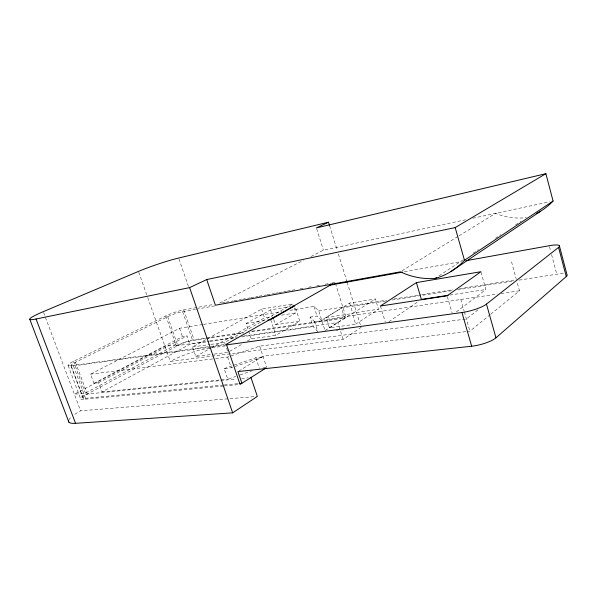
<?xml version="1.0" encoding="UTF-8"?>
<svg xmlns="http://www.w3.org/2000/svg" width="597" height="597" viewBox="0 0 597 597"><rect width="100%" height="100%" fill="white"/><g stroke="black" fill="none" stroke-linecap="round" stroke-linejoin="round"><path stroke-width="0.45" stroke-dasharray="2.98 2.24" d="M467.123 331.484L469.891 331.148L490.018 314.768M490.734 314.186L519.48 290.791L517.136 282.262M477.996 309.865L466.391 318.97L259.635 346.163L227.658 357.073L213.86 358.797M456.295 311.91L485.906 289.523L480.891 271.717M388.856 321.753L418.348 301.5M147.705 297.545L170.287 361.446L343.103 339.387L361.133 327.395L347.432 283.202M439.011 275.866L464.548 258.867M473.055 253.203L478.473 249.598M495.495 238.263L500.913 234.658M515.614 224.875L521.032 221.271M355.655 324.186L378.505 309.239L375.379 298.978L349.581 303.104L326.149 317.5L329.432 327.857L355.655 324.186L352.357 313.567L375.379 298.978M325.029 330.611L346.036 317.305L335.939 285.03M329.432 327.857L352.693 313.127L378.505 309.239M238.718 371.103L262.978 356.2L466.197 331.596M385.647 301.045L341.484 307.97L321.693 320.134L497.398 294.067M402.02 270.851L458.317 236.255M459.108 235.77L495.585 213.36A69.282 65.625 -75.9 0 0 526.45 217.666M247.233 341.133L251.24 338.812L275.829 335.365L299.784 321.089L295.411 307.537M229.591 351.379L242.419 343.932M273.784 319.686L275.448 324.753L295.903 312.873L293.515 305.477M210.883 344.387L224.636 342.462L292.985 303.836L261.628 309.112L192.54 346.954L195.846 356.469L213.293 354.215M195.846 356.469L210.39 348.297M211.196 347.842L264.516 317.865L271.695 316.723M251.24 338.812L246.113 323.47L270.568 309.88L290.366 306.597M202.562 324.537L179.54 328.275L90.557 374.162L93.96 383.319L98.557 382.796L101.953 391.975L189.921 344.245L209.234 341.477M223.405 385.043L85.572 398.296A12.694 2.41 -20.6 0 1 87.289 394.065L177.802 345.551A11.186 1.978 -19.2 0 1 192.637 340.521L205.532 338.626M98.557 382.796L187.025 335.91L189.921 344.245M93.96 383.319L182.451 336.604L187.025 335.91M219.554 303.097L303.455 260.337M310.933 256.531L323.395 250.18L465.518 219.786M85.572 398.296L73.446 365.901A12.783 1.963 -20.1 0 1 75.409 362.267L167.69 316.694A11.253 1.612 -19 0 1 182.622 311.664L195.45 309.358M223.412 386.02L83.699 399.311L71.095 365.685A15.343 2.336 -20.1 0 1 73.498 361.334L165.847 315.917A13.507 1.918 -19 0 1 183.742 309.895L214.017 304.395M224.129 368.595L255.8 357.76L263.202 356.872L231.308 367.782L224.129 368.595L227.748 379.17L235.651 376.461M240.039 374.961L252.322 370.744M472.809 218.226L549.486 201.831M222.271 302.903L225.024 302.403M225.942 302.231L233.285 300.903M234.203 300.731L241.539 299.403M242.457 299.231L249.8 297.903M250.718 297.739L258.053 296.403M258.971 296.239L266.314 294.903M267.232 294.739L274.568 293.403M275.486 293.239L278.239 292.739M279.157 292.575L282.829 291.903M283.747 291.739L286.493 291.239M287.411 291.075L291.082 290.403M292 290.239L294.754 289.739M300.261 288.739L303.007 288.239M308.515 287.239L311.268 286.739M316.776 285.739L319.522 285.247M325.029 284.247L331.454 283.075M332.372 282.911L335.126 282.411M196.368 309.194L214.704 305.895M404.415 271.769L461.242 261.553M203.48 324.387L281.732 311.679M290.015 310.336L313.947 306.448L318.738 310.843L324.768 329.79M281.553 315.156L295.903 312.873M318.738 310.843L386.789 300.127M394.139 298.963L420.81 294.761M421.728 294.62L452.989 289.694M459.429 288.679L516.435 279.702M392.087 300.037L451.899 290.649M457.414 289.784L513.539 280.986M519.062 280.12L556.785 274.202A16.32 3.522 -14.2 0 1 563.456 273.665M246.113 323.47L265.202 320.485M449.951 295.037L485.906 289.523M310.082 317.097L317.007 316.037L321.895 320.746L314.626 321.82L310.082 317.097L313.119 326.574L317.753 331.619L314.626 321.82M275.448 324.753L299.784 321.089M326.149 317.5L352.357 313.567M501.084 293.523L519.48 290.791M165.847 315.917L176.316 345.767A13.425 2.373 -19.2 0 1 194.085 339.738L243.815 332.395M252.098 331.171L346.036 317.305M206.458 338.484L243.315 333.066M251.606 331.85L344.678 318.171L341.484 307.97M176.316 345.767L208.607 341.118M209.532 340.984L237.218 336.999M243.673 336.074L337.798 322.529L343.103 339.387M210.151 341.35L234.972 337.783M241.404 336.865L313.119 326.574M192.54 346.954L209.965 344.514M71.095 365.685L225.479 344.372M73.446 365.901L225.718 344.984M225.323 345.924L209.622 348.066A30.126 5.843 -19.4 0 0 170.287 361.446M336.193 330.798L338.036 330.544M341.73 330.037L343.581 329.79M214.211 354.096L227.987 352.312M90.557 374.162L212.942 358.909M263.046 367.931L265.822 367.633M101.953 391.975L227.748 379.17M83.699 399.311A15.231 2.895 -20.6 0 1 85.796 394.214L236.128 379.02M241.695 378.461L248.188 377.804M224.33 384.953L239.128 383.535M224.338 385.931L239.136 384.52M74.901 414.281A34.178 7.104 -20.9 0 1 80.602 410.826L256.419 396.498M70.968 365.782L83.043 397.99M68.133 365.543L80.67 398.93M43.603 312.537L80.602 410.826M75.409 362.267L87.289 394.065M73.498 361.334L85.796 394.214M138.78 272.269L147.399 296.672M167.69 316.694L177.802 345.551M179.54 328.275L182.451 336.604M183.742 309.895L194.085 339.738M182.622 311.664L192.637 340.521M178.958 258.904L188.577 286.873M224.636 342.462L225.472 344.924M226.591 348.208L227.711 351.491M227.658 357.073L231.308 367.782M255.8 357.76L259.344 368.342M259.635 346.163L266.747 367.528M261.628 309.112L264.516 317.865M270.568 309.88L272.404 315.47M270.657 319.634L275.829 335.365M313.947 306.448L317.007 316.037M316.686 228.763L323.395 250.18M329.611 225.748L337.283 250.501M338.38 254.031L346.335 279.665M349.581 303.104L352.693 313.127M380.408 306.022L385.289 322.044M447.362 296.664L452.101 312.985M460.757 299.351L464.085 310.947M464.347 311.835L469.891 331.148M511.539 261.852L516.196 278.806M549.464 246.621L550.643 251.068M551.591 254.628L556.785 274.202M68.767 420.116A34.178 7.104 -20.9 0 1 70.849 417.452M175.951 344.745L85.371 393.087L74.356 394.214L164.944 346.342L175.951 344.745"/><path stroke-width="0.9" d="M239.128 383.535L241.904 383.267L237.942 371.588L471.675 346.23A18.604 4.91 -14.8 0 0 495.973 337.812L566.254 276.568A16.32 3.522 -14.2 0 0 566.949 274.516L559.322 245.576M226.644 344.857L461.974 312.529A18.731 4.254 -15.3 0 0 486.465 304.112L558.561 247.397L566.254 276.568M450.772 271.628L540.613 211.219M250.971 377.52L257.344 396.423L232.658 412.848L75.55 423.318L36.059 318.992L189.607 287.612L206.696 279.568L215.405 305.216L400.43 271.829A82.349 74.028 81.6 0 0 435.138 278.441A81.476 68.998 79.7 0 0 464.473 260.27L553.076 201.062L545.889 173.682L316.417 227.912L328.514 222.218L329.611 225.748M435.138 278.441L436.691 277.411M416.393 282.597L380.408 306.022L447.116 295.806L480.891 271.717L416.393 282.597L421.37 299.425L448.108 295.321M265.971 368.021L240.061 384.431L226.397 344.245L332.708 283.784M206.696 279.568L455.183 227.591L545.889 173.682M328.514 222.218L178.66 258.031A30.716 2.664 -18.7 0 0 138.474 271.396L43.275 311.664A34.932 3.254 -19.3 0 0 36.059 318.992M329.26 285.291L402.587 272.105M465.824 260.725L549.225 245.725A16.418 3.045 -14.8 0 1 558.561 247.397M292.164 306.291L294.866 305.843L270.657 319.634L267.926 320.059M29.85 319.447L68.842 422.079M189.607 287.612L232.658 412.848M272.956 317.156L273.508 318.843M346.603 280.553L347.155 282.314M461.974 312.529L471.675 346.23M455.183 227.591L464.473 260.27M486.465 304.112L495.973 337.812M75.55 423.318A34.178 7.104 -20.9 0 1 68.543 420.855M553.076 201.062A68.327 62.409 -88.1 0 1 536.807 213.398"/></g></svg>
